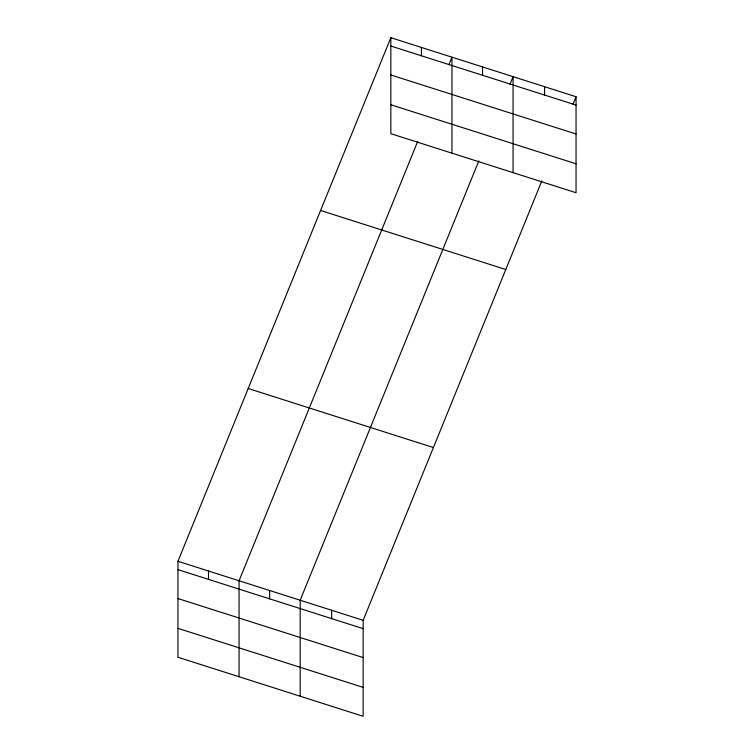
<?xml version="1.0" encoding="UTF-8"?>
<svg xmlns="http://www.w3.org/2000/svg" width="754" height="754" viewBox="0 0 754 754"><rect width="100%" height="100%" fill="white"/><g stroke="black" fill="none" stroke-linecap="round" stroke-linejoin="round"><path stroke-width="1.13" d="M390.845 37.7L390.845 133.684L576.047 192.722L576.047 96.738L390.845 37.7L177.953 561.278L177.953 657.262L363.155 716.3L363.155 620.316L541.806 180.969M417.716 141.413L239.065 580.759L239.065 676.743M448.894 64.74L451.966 57.181L451.966 153.166M478.828 160.894L300.186 600.241L300.186 696.225M510.006 84.222L513.078 76.663L513.078 172.647M572.974 104.297L576.047 96.738M390.845 46.041L576.047 105.079M390.845 74.966L576.047 134.005M390.845 104.759L576.047 163.797M320.591 210.479L505.793 269.517M248.207 388.498L433.409 447.537M177.953 561.278L363.155 620.316M177.953 569.628L363.155 628.657M177.953 598.544L363.155 657.582M177.953 628.346L363.155 687.375M544.567 86.701L544.567 95.042M482.522 66.927L482.522 75.268M421.411 47.445L421.411 55.787M331.666 610.278L331.666 618.629M269.621 590.505L269.621 598.846M208.509 571.023L208.509 579.364"/></g></svg>
